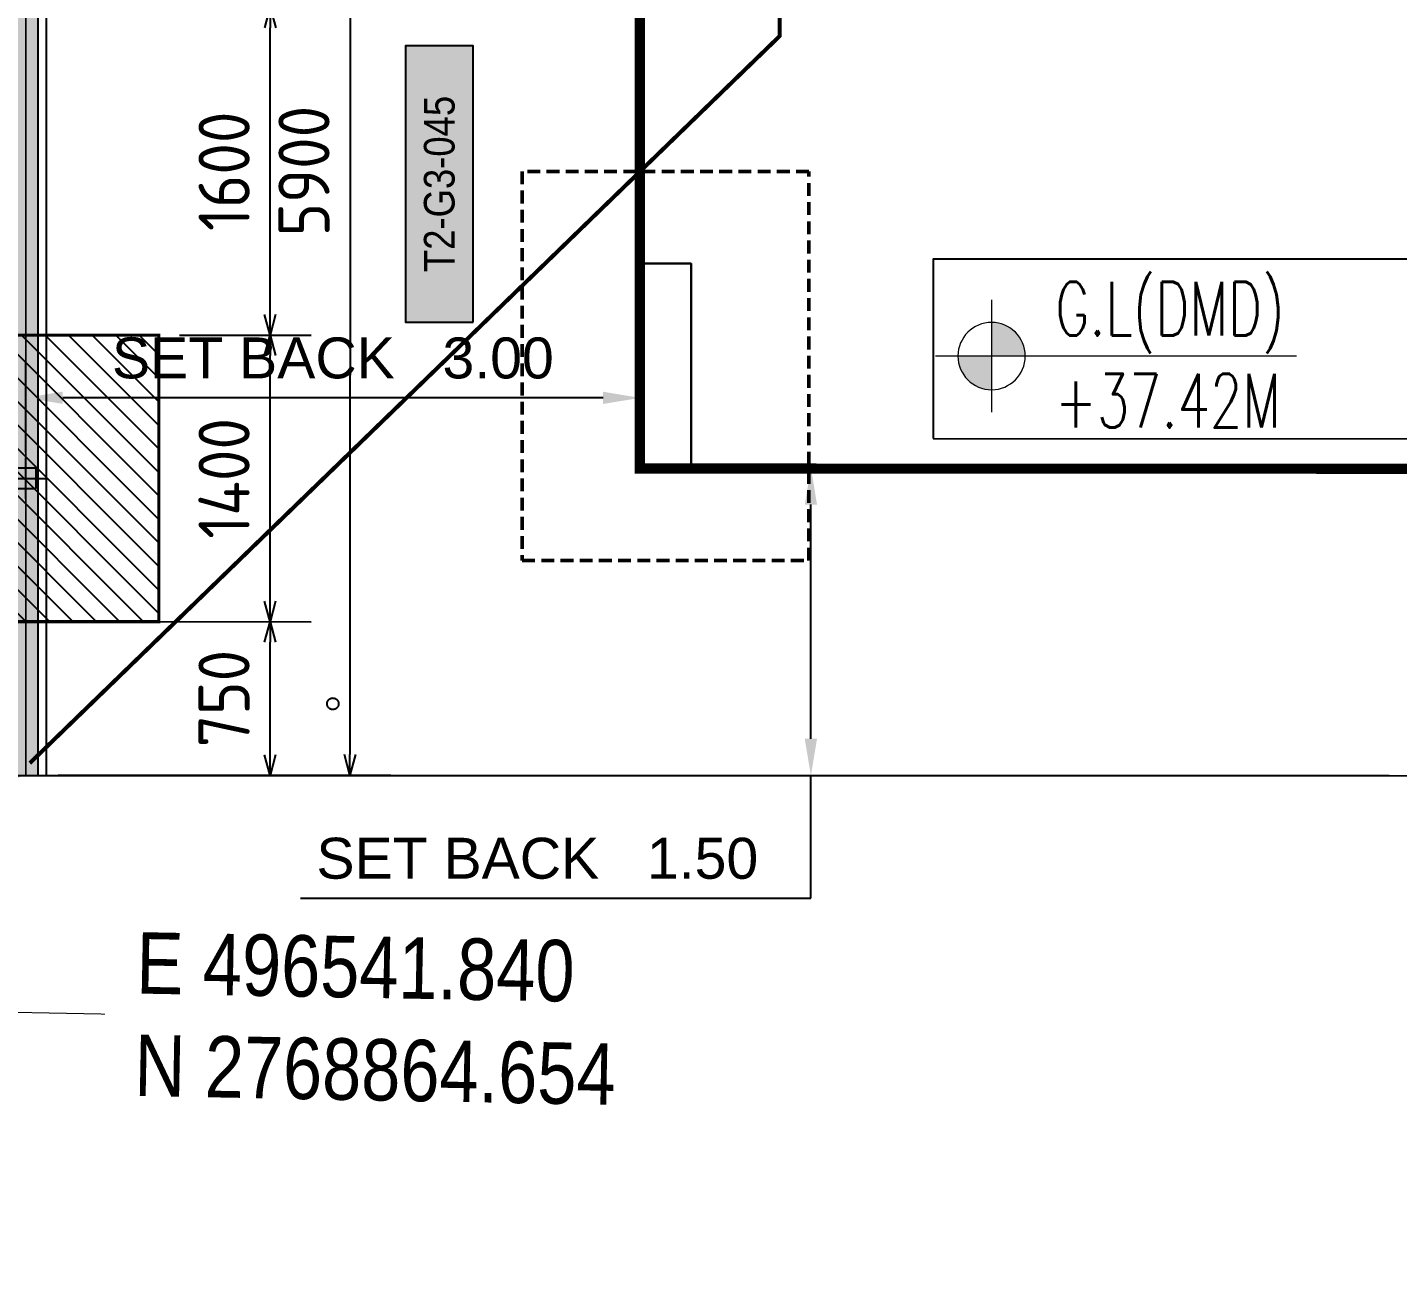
# Model space of a CAD drawing. Header units: centimetres. Extents: x -6122352 to 7132207, y -1694241 to 1947892.
# Drawn here: x 77676 to 84369, y -134846 to -128808 of the extents above; entities that cross this region are included whole.
import ezdxf
from ezdxf.enums import TextEntityAlignment as Align
from ezdxf.xclip import XClip

# ---------------------------------------------------------------- set-up
doc = ezdxf.new("R2010")
doc.units = ezdxf.units.CM
doc.header["$MEASUREMENT"] = 0
doc.header["$XCLIPFRAME"] = 2
doc.header["$PDMODE"] = 66
doc.header["$PDSIZE"] = 100
doc.linetypes.add('DASHED2', pattern=[0.375, 0.25, -0.125])
doc.linetypes.add('XR-AR-END-SETTING OUT PLAN$0$23261-XR-AR-SI-GF$0$HIDDEN', pattern=[0.375, 0.25, -0.125])
for name, color, linetype in [('00-MI-DIM', 7, 'Continuous'), ('23585-XR-AR-BOUNDARY WALLS AND SETBACKS$0$setback', 7, 'XR-AR-END-SETTING OUT PLAN$0$23261-XR-AR-SI-GF$0$HIDDEN'), ('@MI-FOOTINGS', 7, 'Continuous'), ('@MI-REF LAYER', 7, 'Continuous'), ('@MI-TYPE-02', 6, 'Continuous'), ('B_TH_6', 7, 'Continuous'), ('PANEL-TAGS', 7, 'Continuous'), ('S-DIMENSION', 251, 'Continuous'), ('XREF1$0$S-LEVELS', 2, 'Continuous'), ('XREF1$0$TYPICAL NEW PROFILE', 3, 'Continuous')]:
    doc.layers.add(name, color=color, linetype=linetype)
doc.layers.add('08-Compound Wall-2', color=6, linetype='Continuous', lineweight=25, true_color=0xff00ff)
doc.layers.add('23585-XR-AR-DAMAC PLOT LIMITS$0$1-End units', color=7, linetype='Continuous', lineweight=5, true_color=0xf8991e)
for name, color, linetype, lineweight in [('@ Foundations', 4, 'DASHED2', 50), ('A-ANNO-TEXT', 3, 'Continuous', 25), ('XR-AR-END-SETTING OUT PLAN$0$23585-XR-AR-END-GROUND FLOOR$0$S-COLS', 51, 'Continuous', 40), ('XR-AR-END-SETTING OUT PLAN$0$23585-XR-AR-END-GROUND FLOOR$0$S-COLS-PATT', 8, 'Continuous', 5), ('XREF1$0$36-TAGLVL', 23, 'Continuous', 9)]:
    doc.layers.add(name, color=color, linetype=linetype, lineweight=lineweight)
doc.styles.add('Gen-Text', font='arial.ttf', dxfattribs={"height": 2.5})
doc.styles.add('JWC BHQ 3.00', font='swissc.ttf', dxfattribs={"height": 3})
doc.styles.add('PANELTAG_STYLE', font='arial.ttf')
doc.styles.add('Schueco-BEMSTIL', font='isocpeur.ttf', dxfattribs={"width": 0.9})
doc.styles.get("Standard").update_dxf_attribs({"font": 'arial.ttf'})
doc.styles.add('XREF1$0$DLT_TEXT', font='romans.shx', dxfattribs={"width": 0.7})
doc.dimstyles.new('Dim Arrow Ann', dxfattribs={"dimtxt": 2.5, "dimasz": 3, "dimexe": 1.5, "dimexo": 1.5, "dimgap": 1, "dimtad": 1, "dimdec": 0, "dimlfac": 1000, "dimzin": 0, "dimdsep": 46, "dimtxsty": 'Gen-Text', "dimblk": 'ARCHTICK', "dimcen": 0, "dimclrd": 7, "dimclre": 7, "dimclrt": 7, "dimadec": 0, "dimazin": 0, "dimtfac": 1, "dimtdec": 0, "dimtofl": 0, "dimtmove": 2, "dimatfit": 3, "dimfxl": 1, "dimtolj": 1, "dimtzin": 0, "dimlwd": 0, "dimlwe": 0, "dimarcsym": 0})
doc.dimstyles.new('MI- JWC-TXT-2.5 MM', dxfattribs={"dimscale": 1.5, "dimtxt": 2.5, "dimasz": 1, "dimexe": 2, "dimexo": 1, "dimgap": 1, "dimtad": 1, "dimdec": 0, "dimdsep": 46, "dimtxsty": 'Schueco-BEMSTIL', "dimblk": 'OPEN30', "dimcen": 0, "dimdle": 2, "dimclrd": 140, "dimclre": 8, "dimclrt": 40, "dimadec": 0, "dimazin": 2, "dimtfac": 1, "dimtdec": 0, "dimtix": 1, "dimtmove": 2, "dimatfit": 3, "dimldrblk": 'OPEN', "dimfxl": 2, "dimlwd": -1, "dimlwe": -1, "dimarcsym": 0})
doc.dimstyles.get("Standard").update_dxf_attribs({"dimtxt": 5, "dimasz": 0.5, "dimexe": 0.18, "dimexo": 0.0625, "dimgap": 0.09, "dimtad": 0, "dimtih": 1, "dimtoh": 1, "dimdec": 0, "dimzin": 0, "dimdsep": 46, "dimtxsty": 'Standard', "dimcen": 0.09, "dimadec": 0, "dimazin": 0, "dimtfac": 1, "dimtdec": 0, "dimtofl": 0, "dimtmove": 0, "dimatfit": 3, "dimfxl": 1, "dimtolj": 1, "dimtzin": 0, "dimarcsym": 0})

# ---------------------------------------------------------------- blocks, each defined once
blk = doc.blocks.new('23585-XR-AR-BOUNDARY WALLS AND SETBACKS')
at = {"layer": '08-Compound Wall-2'}
for points in [[(496524.2869851785, 2768880.873873821), (496541.9082581085, 2768864.727828569)], [(496541.7731441663, 2768864.580369346), (496541.8406999984, 2768864.6541), (496541.9082581087, 2768864.727828569)]]:
    blk.add_lwpolyline(points, dxfattribs=at)
at = {"layer": '23585-XR-AR-BOUNDARY WALLS AND SETBACKS$0$setback', "ltscale": 40, "const_width": 0.05}
blk.add_lwpolyline([(496542.761499885, 2768867.879312467), (496546.9163714711, 2768872.413671644), (496550.9697508896, 2768876.837449184), (496555.0231508893, 2768881.261249183), (496559.0765508898, 2768885.685049183), (496563.1299508895, 2768890.108849183), (496567.1835986158, 2768894.532501267), (496571.2369508889, 2768898.956249183), (496575.3899178337, 2768903.48878693), (496561.0131773786, 2768916.663024), (496556.8595734588, 2768912.129974612), (496552.8061982173, 2768907.706201631), (496548.7527982172, 2768903.282401632), (496544.6993982168, 2768898.858601631), (496540.6457484073, 2768894.434747273), (496536.5923982172, 2768890.011001631), (496534.4643735274, 2768887.688574685), (496532.5389294206, 2768885.587326551), (496528.384255858, 2768881.052914259), (496542.7614998849, 2768867.879312467)], dxfattribs=at)
blk = doc.blocks.new('A$C9d9485f6')
at = {"layer": 'A-ANNO-TEXT', "rotation": 312.4881850805905}
blk.add_blockref('23585-XR-AR-BOUNDARY WALLS AND SETBACKS', (-2377088.534775567, -1504219.252137818), dxfattribs=at)
blk = doc.blocks.new('23585-XR-AR-DAMAC PLOT LIMITS')
at = {"layer": '23585-XR-AR-DAMAC PLOT LIMITS$0$1-End units', "color": 251, "true_color": 0x636466}
blk.add_lwpolyline([(496524.1457000002, 2768880.867699999), (496526.0711000003, 2768882.9691), (496530.3271000003, 2768887.6141), (496548.0223000003, 2768871.4003), (496541.8406999996, 2768864.654100001)], close=True, dxfattribs=at)
blk = doc.blocks.new('A$Cf093b529')
at = {"layer": 'A-ANNO-TEXT'}
blk.add_blockref('23585-XR-AR-DAMAC PLOT LIMITS', (-495391.9901121984, -2768603.441896566), dxfattribs=at)
blk = doc.blocks.new('_ArchTick')
at = {"color": 0, "linetype": 'ByBlock', "const_width": 0.15}
blk.add_lwpolyline([(-0.5, -0.5), (0.5, 0.5)], dxfattribs=at)
blk = doc.blocks.new('XR-AR-END-SETTING OUT PLAN$0$23585-XR-AR-END-GROUND FLOOR$0$A$C75a8815d')
at = {"layer": 'XR-AR-END-SETTING OUT PLAN$0$23585-XR-AR-END-GROUND FLOOR$0$S-COLS', "color": 252, "lineweight": 30}
blk.add_lwpolyline([(-0.02838230133056641, -3999.998283624649), (-0.0283818244934082, -2999.99828338623), (249.9716181755066, -2999.998282670975), (249.9716184139252, -3999.998283147812)], close=True, dxfattribs=at)
blk = doc.blocks.new('XR-AR-END-SETTING OUT PLAN')
at = {"layer": 'XR-AR-END-SETTING OUT PLAN$0$23585-XR-AR-END-GROUND FLOOR$0$S-COLS-PATT', "color": 8}
blk.add_blockref('XR-AR-END-SETTING OUT PLAN$0$23585-XR-AR-END-GROUND FLOOR$0$A$C75a8815d', (3000.129344239831, 5499.998310089111), dxfattribs=at)
blk = doc.blocks.new('END UNIT')
at = {"xscale": 0.001, "yscale": 0.001, "zscale": 0.001}
blk.add_blockref('XR-AR-END-SETTING OUT PLAN', (-9.150201729830158, 0), dxfattribs=at)
blk = doc.blocks.new('TH_6')
blk.add_blockref('END UNIT', (495802.3053798428, 2769163.996563952))
blk = doc.blocks.new('A$Ce2a03a74')
at = {"layer": 'S-DIMENSION'}
blk.add_circle((28.13275953626726, 28.13275953632547), 28.13275953632547, dxfattribs=at)
at = {"layer": 'B_TH_6', "xscale": 999.9914829579993, "yscale": 999.9914829579993, "zscale": 999.9914829579993}
blk.add_blockref('TH_6', (-495790404.5228079, -2769140733.343811), dxfattribs=at)
blk = doc.blocks.new('23585-XR-AR-MALDIVE-2$0$TH_6')
at = {"ltscale": 10, "xscale": 0.00100002623446598, "yscale": 0.00100002623446598, "zscale": 0.00100002623446598}
blk.add_blockref('A$Ce2a03a74', (495794.6272259735, 2769164.318430193), dxfattribs=at)
at = {"layer": '@ Foundations', "linetype": 'DASHED2', "ltscale": 0.25}
blk.add_lwpolyline([(495795.5802812214, 2769165.046854167), (495796.9802812214, 2769165.046854167), (495796.9802812214, 2769166.946854167), (495795.5802812214, 2769166.946854167)], close=True, dxfattribs=at)
blk = doc.blocks.new('A$C3d83a01e')
at = {"color": 1, "true_color": 0xeb0000, "const_width": 0.007999999999999997}
blk.add_lwpolyline([(45.15008030319586, 3.749225288629532e-05), (39.1500754696317, 2.328306436538696e-10), (33.15008298167959, 0.0002450824249535799), (27.15007814858109, 0.0002075911033898592), (21.15007331455126, 0.0001700993161648512), (15.15006848284975, 0.0001326084602624178), (9.150063648354262, 9.511574171483517e-05), (1.485226675868034e-05, 0.000223775627091527), (0, 24.00009564775974), (2.850095984525979, 24.0001518309582), (9.150061142165214, 24.00024956325069), (12.00000966666266, 24.00017063063569), (15.14991851523519, 24.00015193992294), (21.14992334926501, 24.00018943217583), (27.15006329584867, 24.00007946393453), (33.15006813034415, 24.00011695548892), (39.15007296297699, 24.00015444681048), (45.15007779654115, 24.0001919392962), (54.29843115294352, 24.00013734982349), (54.29745082743466, 0.0001673968508839607)], close=True, dxfattribs=at)
blk = doc.blocks.new('XREF1$0$LVL  ATTR')
at = {"color": 7}
blk.add_wipeout([(-0.33727806633866564, 0.38352486299273547), (1.8973092599409713, 0.38352486299273547), (1.8973092599409713, -0.45047952129880775), (-0.33727806633866564, -0.4504795212988073)], dxfattribs=at)
at = {"layer": 'XREF1$0$36-TAGLVL', "extrusion": (-4.888139810645865e-07, 1.406522031717416e-17, 0.9999999999998805)}
h = blk.add_hatch(color=252, dxfattribs=at)
h.paths.add_polyline_path([(-0.06536514837319736, 0.1562500046566129, 0.4142135623730951), (-0.2216151483731973, 4.656612873077392e-09), (-0.06536514837319736, 4.656612873077392e-09)])
h.paths.add_polyline_path([(0.09088485162680264, 4.656612873077392e-09), (-0.06536514837319736, 4.656612873077392e-09), (-0.06536514837319736, -0.1562499953433871, 0.4142135623730951)])
at = {"layer": 'XREF1$0$36-TAGLVL', "extrusion": (-4.888139810645865e-07, 1.406522031717408e-17, 0.9999999999998805)}
for p, q in [((-0.06536515014719235, -0.2604166821887048), (-0.06536515014719235, 0.2604166511446238)), ((1.351057254982072, -1.396983861923218e-08, 5.262988010916589e-07), (-0.3253053234689158, -1.396983861923218e-08, -1.018362459642307e-07))]:
    blk.add_line(p, q, dxfattribs=at)
blk.add_circle((-0.06536514830387681, -4.494034574497252e-25, 3.195139836529895e-08), 0.15625, dxfattribs=at)
at = {"layer": 'XREF1$0$S-LEVELS', "color": 1}
blk.add_lwpolyline([(-0.3372780663386656, 0.3835248629927364), (1.897309259940972, 0.3835248629927364), (1.897309259940972, -0.4504795212988069), (-0.3372780663386656, -0.4504795212988069)], close=True, dxfattribs=at)
at = {"layer": 'XREF1$0$TYPICAL NEW PROFILE', "color": 3, "style": 'XREF1$0$DLT_TEXT', "width": 0.7}
for tag, p in [('+0.00M', (0.2413431143818681, 0.067100426539497, -0.0001437184612911057)), ('S.S.L', (0.2413431143818681, -0.3452672204089993, -0.0001437184612911057))]:
    blk.add_attdef(tag, p, '', height=0.2500000000000001, dxfattribs=at)
blk = doc.blocks.new('*D485')
at = {"color": 0, "lineweight": -2, "transparency": 16777216}
for p, q in [((494319.7690356894, 2767862.073859328), (494319.7690356894, 2767862.520559329)), ((494322.7689970359, 2767862.044753395), (494322.7689970359, 2767862.520559329)), ((494322.5889970359, 2767862.340559328), (494319.9490356894, 2767862.340559328))]:
    blk.add_line(p, q, dxfattribs=at)
at = {"color": 0, "transparency": 16777216}
for points in [[(494319.9490356894, 2767862.370559328), (494319.9490356894, 2767862.310559329), (494319.7690356894, 2767862.340559328)], [(494322.5889970359, 2767862.370559328), (494322.5889970359, 2767862.310559329), (494322.7689970359, 2767862.340559328)]]:
    blk.add_solid(points, dxfattribs=at)
at = {"layer": 'Defpoints', "color": 0, "transparency": 16777216}
for p in [(494319.7690356894, 2767862.340559328), (494319.7690356894, 2767862.011359328), (494322.7689970359, 2767861.982253395)]:
    blk.add_point(p, dxfattribs=at)
at = {"color": 0, "transparency": 16777216, "insert": (494321.2690163626, 2767862.534038182), "char_height": 0.2, "attachment_point": 5}
blk.add_mtext('\\A1;SET BACK   3.00', dxfattribs=at)
blk = doc.blocks.new('*D487')
at = {"color": 0, "lineweight": -2, "transparency": 16777216}
for p, q in [((494323.0864823552, 2767861.999335084), (494323.7844379019, 2767861.999335084)), ((494323.6044379019, 2767860.675954297), (494323.6044379019, 2767861.819335083)), ((494322.9814840084, 2767860.495954297), (494323.7844379019, 2767860.495954297)), ((494323.6044379019, 2767859.896972049), (494323.6044379019, 2767860.495954297)), ((494321.111832172, 2767859.896972049), (494323.6044379019, 2767859.896972049))]:
    blk.add_line(p, q, dxfattribs=at)
at = {"color": 0, "transparency": 16777216}
for points in [[(494323.5744379018, 2767861.819335083), (494323.6344379019, 2767861.819335083), (494323.6044379019, 2767861.999335084)], [(494323.5744379018, 2767860.675954297), (494323.6344379019, 2767860.675954297), (494323.6044379019, 2767860.495954297)]]:
    blk.add_solid(points, dxfattribs=at)
at = {"layer": 'Defpoints', "color": 0, "transparency": 16777216}
for p in [(494323.0239823552, 2767861.999335084), (494323.6044379019, 2767861.999335084), (494322.9189840084, 2767860.495954297)]:
    blk.add_point(p, dxfattribs=at)
at = {"color": 0, "transparency": 16777216, "insert": (494322.2681350376, 2767860.09038269), "char_height": 0.2, "attachment_point": 5}
blk.add_mtext('\\A1;SET BACK   1.50', dxfattribs=at)
blk = doc.blocks.new('_Open30')
at = {"color": 0, "linetype": 'ByBlock', "lineweight": -2}
for p, q in [((-1, 0.26794919), (0, 0)), ((0, 0), (-1, -0.26794919)), ((0, 0), (-1, 0))]:
    blk.add_line(p, q, dxfattribs=at)
blk = doc.blocks.new('*D1441')
at = {"layer": '00-MI-DIM', "color": 8, "transparency": 16777216}
for p, q in [((395136.8137563471, -194702.3697087561), (396763.6142679054, -194702.6611864755)), ((395138.9655023499, -200602.2228337603), (396762.5571772825, -200602.5137365448))]:
    blk.add_line(p, q, dxfattribs=at)
at = {"layer": '00-MI-DIM', "color": 140, "transparency": 16777216}
blk.add_line((396563.5963538779, -194802.625350395), (396562.5750977304, -200502.4779036746), dxfattribs=at)
at = {"layer": 'Defpoints', "color": 0, "transparency": 16777216}
for p in [(395036.8137579522, -194702.3517915184), (395038.965503955, -200602.2049165226), (396562.5571804927, -200602.4779020694)]:
    blk.add_point(p, dxfattribs=at)
at = {"layer": '00-MI-DIM', "color": 140, "transparency": 16777216, "xscale": 100, "yscale": 100, "zscale": 100}
for p, rotation in [((396563.6142711156, -194702.6253520001), 89.98973417893167), ((396562.5571804927, -200602.4779020694), 269.9897341789317)]:
    blk.add_blockref('_Open30', p, dxfattribs=dict(at, rotation=rotation))
at = {"layer": '00-MI-DIM', "color": 40, "transparency": 16777216, "insert": (396338.0857294158, -197652.5113132499), "char_height": 250, "attachment_point": 5, "rotation": 89.98973417893166, "style": 'Schueco-BEMSTIL'}
blk.add_mtext('5900', dxfattribs=at)
blk = doc.blocks.new('_Open')
at = {"color": 0, "linetype": 'ByBlock', "lineweight": -2}
for p, q in [((-1, 0.1666666666666667), (0, 0)), ((-1, -0.1666666666666667), (0, 0)), ((0, 0), (-1, 0))]:
    blk.add_line(p, q, dxfattribs=at)
blk = doc.blocks.new('T2-FOOTING PLAN')
at = {"layer": '@MI-FOOTINGS', "transparency": 33554679}
h = blk.add_hatch(dxfattribs=at)
h.set_pattern_fill('ANSI31', color=8, scale=650)
h.set_pattern_definition([(45, (0, 0), (-57.45242597140699, 57.45242597140699), [])])
h.paths.add_polyline_path([(-700, 650), (700, 650), (700, -650), (-700, -650)])
at = {"layer": '@MI-FOOTINGS', "color": 160, "true_color": 0x3340f0, "const_width": 15}
blk.add_lwpolyline([(-700, 650), (700, 650), (700, -650), (-700, -650)], close=True, dxfattribs=at)
at = {"layer": '@MI-FOOTINGS', "color": 30}
blk.add_point((0, 0), dxfattribs=at)
blk = doc.blocks.new('*D1455')
at = {"layer": '00-MI-DIM', "color": 8, "transparency": 16777216}
for p, q in [((395138.6914107139, -199853.296484193), (396372.5323965399, -199853.5175544189)), ((395078.9652276131, -200603.7452113497), (396372.3979349423, -200603.9769587662))]:
    blk.add_line(p, q, dxfattribs=at)
at = {"layer": '00-MI-DIM', "color": 140, "transparency": 16777216}
blk.add_line((396172.4158553904, -200503.941125896), (396172.5144825125, -199953.4817183383), dxfattribs=at)
at = {"layer": 'Defpoints', "color": 0, "transparency": 16777216}
for p in [(395038.691412319, -199853.2785669553), (396172.5323997502, -199853.4817199435), (394978.9652292182, -200603.727294112)]:
    blk.add_point(p, dxfattribs=at)
at = {"layer": '00-MI-DIM', "color": 140, "transparency": 16777216, "xscale": 100, "yscale": 100, "zscale": 100}
for p, rotation in [((396172.5323997502, -199853.4817199435), 89.98973417893167), ((396172.3979381527, -200603.9411242908), 269.9897341789317)]:
    blk.add_blockref('_Open30', p, dxfattribs=dict(at, rotation=rotation))
at = {"layer": '00-MI-DIM', "color": 40, "transparency": 16777216, "insert": (395947.465172563, -200228.6711083323), "char_height": 250, "attachment_point": 5, "rotation": 89.98973417893166, "style": 'Schueco-BEMSTIL'}
blk.add_mtext('750', dxfattribs=at)
blk = doc.blocks.new('*D1457')
at = {"layer": '00-MI-DIM', "color": 8, "transparency": 16777216}
for p, q in [((395729.3486013901, -198453.402291184), (396372.7832378875, -198453.5175768991)), ((395138.6914107138, -199853.296484193), (396372.5323965596, -199853.5175544189))]:
    blk.add_line(p, q, dxfattribs=at)
at = {"layer": '00-MI-DIM', "color": 140, "transparency": 16777216}
blk.add_line((396172.5503170076, -199753.4817215486), (396172.7653238602, -198553.4817408186), dxfattribs=at)
at = {"layer": 'Defpoints', "color": 0, "transparency": 16777216}
for p in [(395629.3486029953, -198453.3843739463), (396172.7832410979, -198453.4817424237), (395038.691412319, -199853.2785669553)]:
    blk.add_point(p, dxfattribs=at)
at = {"layer": '00-MI-DIM', "color": 140, "transparency": 16777216, "xscale": 100, "yscale": 100, "zscale": 100}
for p, rotation in [((396172.7832410979, -198453.4817424237), 89.98973417893167), ((396172.5323997699, -199853.4817199435), 269.9897341789317)]:
    blk.add_blockref('_Open30', p, dxfattribs=dict(at, rotation=rotation))
at = {"layer": '00-MI-DIM', "color": 40, "transparency": 16777216, "insert": (395947.6578240455, -199153.4414173987), "char_height": 250, "attachment_point": 5, "rotation": 89.98973417893166, "style": 'Schueco-BEMSTIL'}
blk.add_mtext('1400', dxfattribs=at)
blk = doc.blocks.new('*D1459')
at = {"layer": '00-MI-DIM', "color": 8, "transparency": 16777216}
for p, q in [((395729.6367930085, -196853.4022703634), (396373.0699137219, -196853.517555807)), ((395729.3486013902, -198453.4022911839), (396372.7832379101, -198453.5175768991))]:
    blk.add_line(p, q, dxfattribs=at)
at = {"layer": '00-MI-DIM', "color": 140, "transparency": 16777216}
blk.add_line((396172.8011583582, -198353.4817440289), (396173.0519996945, -196953.4817197264), dxfattribs=at)
at = {"layer": 'Defpoints', "color": 0, "transparency": 16777216}
for p in [(395629.6367946136, -196853.3843531257), (396173.0699169322, -196853.4817213316), (395629.3486029953, -198453.3843739462)]:
    blk.add_point(p, dxfattribs=at)
at = {"layer": '00-MI-DIM', "color": 140, "transparency": 16777216, "xscale": 100, "yscale": 100, "zscale": 100}
for p, rotation in [((396173.0699169322, -196853.4817213316), 89.98973417893167), ((396172.7832411205, -198453.4817424237), 269.9897341789317)]:
    blk.add_blockref('_Open30', p, dxfattribs=dict(at, rotation=rotation))
at = {"layer": '00-MI-DIM', "color": 40, "transparency": 16777216, "insert": (395947.9265826379, -197653.4414180928), "char_height": 250, "attachment_point": 5, "rotation": 89.98973417893166, "style": 'Schueco-BEMSTIL'}
blk.add_mtext('1600', dxfattribs=at)
blk = doc.blocks.new('PANELTAG')
at = {"layer": 'PANEL-TAGS', "color": 1}
blk.add_lwpolyline([(-13.49999999999989, -3.300000000000182), (13.50000000000011, -3.300000000000182), (13.50000000000011, 3.299999999999727), (-13.49999999999989, 3.299999999999727)], close=True, dxfattribs=at)
at = {"layer": 'PANEL-TAGS', "color": 40, "true_color": 0xffd700}
blk.add_solid([(-13.49999999999989, -3.300000000000182), (13.50000000000011, -3.300000000000182), (-13.49999999999989, 3.299999999999727), (13.50000000000011, 3.299999999999727)], dxfattribs=at)
at = {"layer": 'PANEL-TAGS', "color": 5, "style": 'PANELTAG_STYLE', "width": 0.85}
blk.add_attdef('TAGNO', text='', height=3, dxfattribs=at).set_placement((1.13686837721616e-13, -4.547473508864641e-13), align=Align.MIDDLE)
blk = doc.blocks.new('M3 REF WITH TABLES')
at = {"color": 1, "const_width": 0.01999999999999999}
blk.add_lwpolyline([(84.40758760011522, 21.15719371289015), (84.26301689766115, 26.25727070076391), (74.50001910835272, 35.22682808246464), (74.75010387547081, 35.50360513478518), (74.50001910835272, 35.22682808246464), (72.11527995968936, 37.38571682618931), (66.83454305649502, 37.26727073453367)], dxfattribs=at)
blk = doc.blocks.new('A$Ce49f4eae')
at = {"color": 1, "true_color": 0xeb0000, "const_width": 0.008}
blk.add_lwpolyline([(45.15010007313685, 0.5988855022005737), (39.15009523957269, 0.5988480099476874), (33.15010275162058, 0.5990930921398103), (27.15009791898774, 0.5990556008182466), (21.15009308495792, 0.5990181090310216), (15.15008825279074, 0.5989806181751192), (9.150083418760914, 0.5989431259222329), (3.462267341092229e-05, 0.5990717853419483), (1.976994099095464e-05, 24.59894365770742), (2.85011575446697, 24.59899984067306), (9.150080912106205, 24.59909757273272), (12.00002943660365, 24.59901864035055), (15.14993828564184, 24.5989999496378), (21.149943119206, 24.59903744189069), (27.15008306578966, 24.59892747364938), (33.15008790028514, 24.59896496543661), (39.15009273291798, 24.59900245675817), (45.15009756648215, 24.59903994901106), (54.29845092335017, 24.59898535953835), (54.29747059784131, 0.5990154063329101)], close=True, dxfattribs=at)
dim = blk.add_linear_dim(base=(0, 2.443587279412895), p1=(2.999961346504278, 2.085281346458942), p2=(0, 2.114387279376388), text='SET BACK   <>', dimstyle='Standard', override={"dimtxt": 0.2, "dimtad": 1, "dimtih": 0, "dimdec": 2})
dim.commit()
dim.dimension.update_dxf_attribs({"geometry": '*D485', "text_midpoint": (1.499980673252139, 2.637066133320332), "insert": (-494319.7690356894, -2767859.896972049)})
dim = blk.add_linear_dim(base=(3.835402212513145, 2.102363034617156), p1=(3.149948318838142, 0.5989822470583022), p2=(3.25494666560553, 2.102363033685833), angle=90, text='SET BACK   <>', dimstyle='Standard', override={"dimtxt": 0.2, "dimtad": 1, "dimtih": 0, "dimdec": 2, "dimtmove": 1})
dim.commit()
dim.dimension.update_dxf_attribs({"geometry": '*D487', "text_midpoint": (3.835402195516508, -4.656612873077393e-10), "dimtype": 128, "insert": (-494319.7690356894, -2767859.896972049)})
blk = doc.blocks.new('T2-MID PARTITION HALF')
at = {"layer": '@MI-TYPE-02'}
h = blk.add_hatch(color=256, dxfattribs=at)
h.dxf.hatch_style = 1
h.paths.add_polyline_path([(-62.15138388785999, 5901.874394861981), (-59.9999962298898, 0.02126988981035538), (59.99999622994801, -0.02126988983945921), (57.84860857197782, 5901.831855082302)])
h.paths.add_polyline_path([(-60.02084992430173, 11911.87401722674), (-62.147838906385, 5911.874394233659), (57.85215355351102, 5911.831854454009), (59.97914253553608, 11911.83147744715)])
h.paths.add_polyline_path([(-57.89031596080167, 17921.87363959159), (-60.01730494288495, 11921.87401659845), (59.98268751701107, 11921.8314768188), (62.10967649909435, 17921.83109981197)])
h.paths.add_polyline_path([(-55.7597819971852, 23931.87326195638), (-57.88677097921027, 17931.8736389633), (62.11322148062754, 17931.83109918362), (64.24021046271082, 23931.83072217679)])
at = {"layer": '@MI-TYPE-02', "const_width": 2.5}
blk.add_lwpolyline([(-62.15138388785999, 5901.874394861981), (-59.9999962298898, 0.02126988981035538), (59.99999622994801, -0.02126988983945921), (57.84860857197782, 5901.831855082302)], close=True, dxfattribs=at)
at = {"layer": '@MI-FOOTINGS', "rotation": 89.98973417812736}
blk.add_blockref('T2-FOOTING PLAN', (0.2580433746334165, 1450.915745944687), dxfattribs=at)
at = {"layer": '00-MI-DIM'}
for base, p1, p2, picture, middle in [((1583.592031112465, 1.705744531267555), (57.84860857197782, 5901.831855082302), (60.00035457476042, 1.97873007808812), '*D1441', (1359.120580035495, 2951.672333350754)), ((1194.104767551937, 3750.701925269124), (650.383453615068, 2150.799272654491), (650.6716452333494, 3750.799293475022), '*D1459', (968.9614332576166, 2950.742228507937)), ((1193.818091717607, 2150.701904176967), (59.72626293869689, 750.905079645454), (650.3834536150098, 2150.799272654462), '*D1457', (968.692674665188, 1450.742229201947)), ((1193.567250369932, 750.7019266572024), (7.983791874721646e-05, 0.4563524886907544), (59.7262629387551, 750.905079645454), '*D1455', (968.5000231827144, 375.5125382684055))]:
    dim = blk.add_linear_dim(base=base, p1=p1, p2=p2, angle=89.98973417893167, dimstyle='MI- JWC-TXT-2.5 MM', dxfattribs=at)
    dim.commit()
    dim.dimension.update_dxf_attribs({"geometry": picture, "text_midpoint": middle, "insert": (-394978.9651493803, 200604.1836466007)})

msp = doc.modelspace()

# ---------------------------------------------------------------- block references
at = {"layer": '@MI-REF LAYER', "xscale": 1000, "yscale": 1000, "zscale": 1000}
msp.add_blockref('A$C9d9485f6', (-23958.95045533385, 48155.57226163784), dxfattribs=at)

# ---------------------------------------------------------------- leaders
at = {"annotation_type": 0, "has_hookline": 1, "hookline_direction": 0, "text_width": 2372.922077922078, "horizontal_direction": (0.999825447875355, -0.01868351628697695, 0)}
msp.add_leader([(77667.29336714037, -132461.7588774298), (70205.44486211275, -133479.8760746427), (78204.0484451156, -133629.3442049385)], dimstyle='Dim Arrow Ann', override={"dimscale": 0, "dimasz": 8000, "dimtad": 0}, dxfattribs=at)

# ---------------------------------------------------------------- next in the draw order: block references
at = {"layer": '@MI-REF LAYER'}
ref = msp.add_blockref('23585-XR-AR-MALDIVE-2$0$TH_6', (-496208326.7574779, -2769208174.627168), dxfattribs=dict(at, xscale=1000, yscale=1000, zscale=1000, rotation=359.9898026799146))
XClip(ref).set_block_clipping_path([(495793.21531099593, 2769187.936280817), (495793.2149762735, 2769163.9962983076), (495847.2527617854, 2769163.9963486344), (495847.25306829344, 2769187.9363225577), (495838.30045717536, 2769187.9363762513), (495832.3004524545, 2769187.9363386966), (495826.3004476223, 2769187.9363010433), (495820.3004380227, 2769187.936263551), (495814.3003051635, 2769187.9363737656), (495808.3002954731, 2769187.9363360275), (495805.15532025974, 2769187.9363550907), (495802.30044063367, 2769187.9364336496), (495796.00540770777, 2769187.93633469)])

# ---------------------------------------------------------------- next in the draw order: texts
at = {"layer": '00-MI-DIM', "color": 20, "insert": (78204.05844337007, -133629.3443917737), "char_height": 300, "attachment_point": 4, "rotation": 358.9294510807046, "style": 'JWC BHQ 3.00', "bg_fill": 3, "box_fill_scale": 1.5, "bg_fill_color": 256, "bg_fill_true_color": 13158600, "bg_fill_transparency": 0}
msp.add_mtext('\\A1;E 496541.840\\PN 2768864.654', dxfattribs=at)

# ---------------------------------------------------------------- next in the draw order: linework, layer by layer
at = {"layer": '@MI-REF LAYER', "color": 1, "const_width": 20}
msp.add_lwpolyline([(77687.43017858804, -132401.8944374617), (81350.65677379337, -128850.4923365404), (81370.63227907503, -115592.7139993961), (81743.64907170877, -115590.184207115), (81370.63227907503, -115592.7139993961), (81351.88309302006, -112375.9718768487), (77697.72084025566, -108561.8782823155)], dxfattribs=at)

# ---------------------------------------------------------------- next in the draw order: block references
at = {"layer": '@MI-REF LAYER', "color": 10, "xscale": 1000, "yscale": 1000, "zscale": 1000, "rotation": 359.989802679316}
msp.add_blockref('A$C3d83a01e', (77667.2774733445, -132461.9846023055), dxfattribs=at)
at = {"layer": '@MI-TYPE-02', "color": 6}
msp.add_blockref('T2-MID PARTITION HALF', (77667.6899061203, -132461.758947134), dxfattribs=at)
at = {"layer": 'PANEL-TAGS'}
ref = msp.add_blockref('PANELTAG', (79687.60900861258, -129572.9692041241), dxfattribs=dict(at, xscale=50.00000000000001, yscale=50.00000000000001, zscale=50.00000000000001, rotation=90.00000000000001))
ref.add_attrib('TAGNO', 'T2-G3-045', dxfattribs={"color": 5, "height": 150, "rotation": 90, "style": 'PANELTAG_STYLE', "width": 0.8499999999999999}).set_placement((79687.60900861258, -129572.9692041241), align=Align.MIDDLE_CENTER)

# ---------------------------------------------------------------- next in the draw order: block references
at = {"layer": '@MI-REF LAYER', "color": 7}
ref = msp.add_blockref('XREF1$0$LVL  ATTR', (82454.60234672554, -130413.5316946879, -0.0005533939910609269), dxfattribs=dict(at, xscale=-1051.480567989675, yscale=1051.480567989676, zscale=1051.480567989675, rotation=179.9900706703991))
ref.add_attrib('S.S.L', 'G.L(DMD)', (82697.66603943692, -130313.4021851146, -0.1516705633006613), dxfattribs={"layer": 'XREF1$0$TYPICAL NEW PROFILE', "color": 3, "height": 262.8701419974187, "rotation": 359.9900739614624, "style": 'XREF1$0$DLT_TEXT', "width": 0.7})
ref.add_attrib('+0.00M', '+37.42M ', (82695.36266631108, -130762.736784062, -0.1516705633006613), dxfattribs={"layer": 'XREF1$0$TYPICAL NEW PROFILE', "color": 3, "height": 262.8701419974187, "rotation": 359.9900739614624, "style": 'XREF1$0$DLT_TEXT', "width": 0.7})

# ---------------------------------------------------------------- next in the draw order: block references
at = {"layer": '@MI-REF LAYER', "xscale": 1000, "yscale": 1000, "zscale": 1000}
for name, p, rotation in [('A$Cf093b529', (-891608.7329339073, 539022.7201118186), 312.4882903633292), ('M3 REF WITH TABLES', (5073.57098191743, -84448.84299303715), 312.4882889992022)]:
    msp.add_blockref(name, p, dxfattribs=dict(at, rotation=rotation))
at = {"layer": '@MI-REF LAYER', "color": 10, "xscale": 1000, "yscale": 1000, "zscale": 1000, "rotation": 359.9898026783844}
msp.add_blockref('A$Ce49f4eae', (77667.54763645452, -133060.8326698682), dxfattribs=at)

doc.saveas('drawing.dxf')
